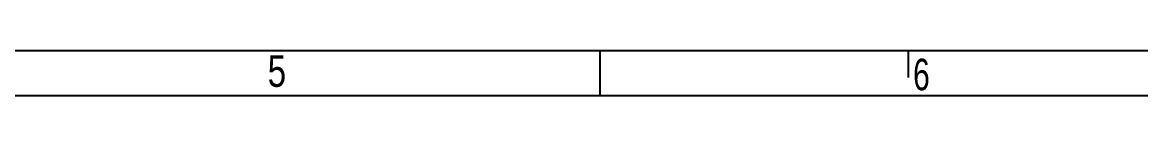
# Model space of a CAD drawing. Header units: millimetres. Extents: x 0 to 594, y 0 to 420.
# Drawn here: x 303.5 to 427.8, y 0 to 5 of the extents above; entities that cross this region are included whole.
import ezdxf

# ---------------------------------------------------------------- set-up
doc = ezdxf.new("R2010")
doc.units = ezdxf.units.MM
doc.header["$LTSCALE"] = 32.67
doc.layers.add('M-490-925-01-6274_DXF_FORMAT', color=7, linetype='CONTINUOUS')
doc.styles.add('TEXTSTYLE_2', font='txt', dxfattribs={"width": 0.785714})
doc.styles.add('TEXTSTYLE_5', font='txt', dxfattribs={"width": 0.714286})

msp = doc.modelspace()

# ---------------------------------------------------------------- linework, layer by layer
at = {"layer": 'M-490-925-01-6274_DXF_FORMAT', "color": 7, "linetype": 'Continuous'}
msp.add_line((5, 5), (589, 5), dxfattribs=at)
at = {"layer": 'M-490-925-01-6274_DXF_FORMAT', "color": 2, "linetype": 'Continuous'}
for p, q in [((367.70073, 4.99999), (367.70073, -0.00001)), ((402, 5), (402, 2)), ((0, 0), (594, 0))]:
    msp.add_line(p, q, dxfattribs=at)

# ---------------------------------------------------------------- texts
at = {"layer": 'M-490-925-01-6274_DXF_FORMAT', "color": 5, "linetype": 'Continuous', "char_height": 3.493164, "attachment_point": 1, "line_spacing_factor": 0.9}
for s, insert, width, style in [('\\Q0.000018724;5', (330.79073, 4.46315), 3.7426757, 'TEXTSTYLE_2'), ('\\Q0.000018724;6', (402.5431, 4.08083), 4.1169433, 'TEXTSTYLE_5')]:
    msp.add_mtext(s, dxfattribs=dict(at, insert=insert, width=width, style=style))

doc.saveas('drawing.dxf')
